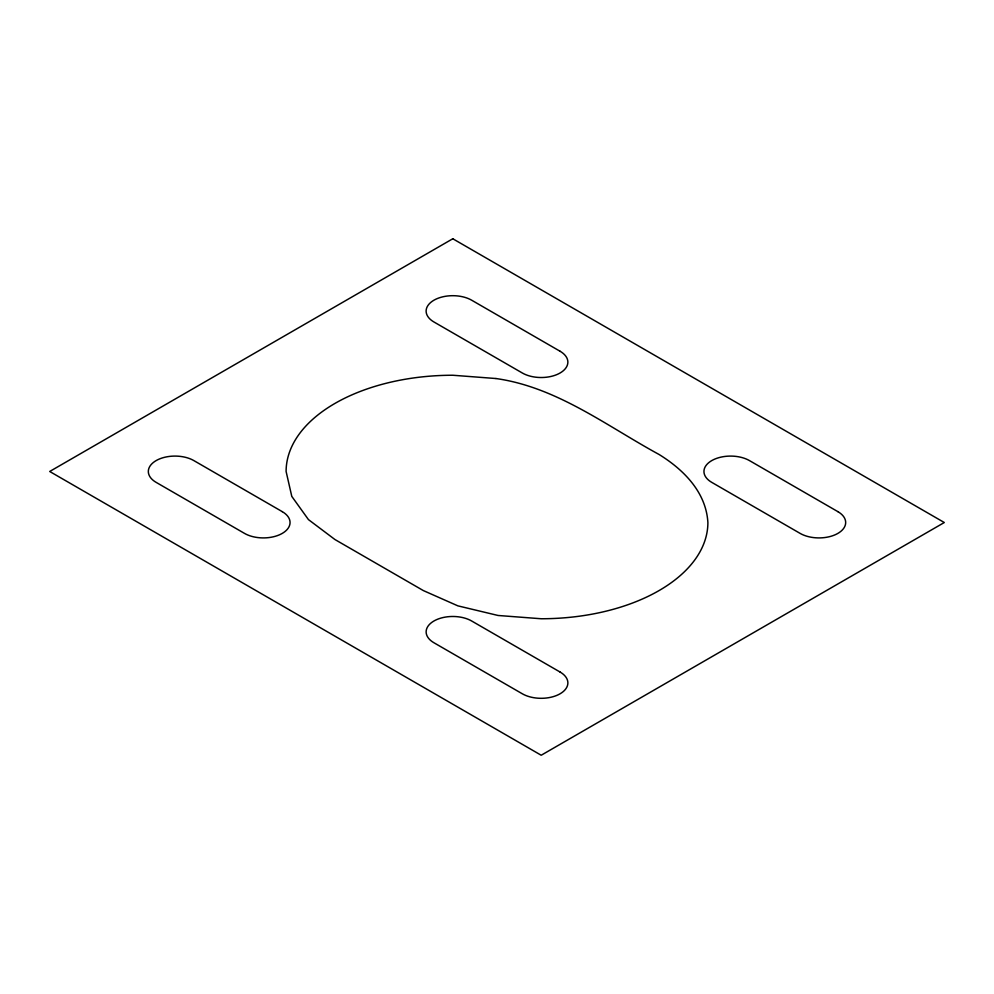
<?xml version="1.0" encoding="UTF-8"?>
<svg xmlns="http://www.w3.org/2000/svg" width="994" height="994" viewBox="0 0 994 994"><rect width="100%" height="100%" fill="white"/><g stroke="black" fill="none" stroke-linecap="round" stroke-linejoin="round"><path stroke-width="1.49" d="M452.804 238.759L49.7 471.479L541.196 755.241L944.3 522.521L452.804 238.759M495.944 378.528L452.804 375.247A166.681 96.232 0 0 0 286.11 471.479L291.789 496.391L308.451 519.601L334.941 539.531L423.332 590.573L457.861 605.855L498.056 615.472L541.196 618.753A166.681 96.232 0 0 0 707.89 522.521C706.088 492.129 683.624 469.64 659.059 454.469C606.464 425.854 556.851 387.138 495.944 378.528M560.057 351.242L471.653 300.2A26.664 15.395 0 0 0 433.943 300.2A26.664 15.395 0 0 0 433.943 321.981L522.347 373.011A26.664 15.395 0 0 0 560.057 373.011A26.664 15.395 0 0 0 560.057 351.242M837.867 511.637L749.464 460.595A26.664 15.395 0 0 0 711.754 460.595A26.664 15.395 0 0 0 711.754 482.363L800.145 533.405A26.664 15.395 0 0 0 837.867 533.405A26.664 15.395 0 0 0 837.867 511.637M282.246 511.637L193.855 460.595A26.664 15.395 0 0 0 156.133 460.595A26.664 15.395 0 0 0 156.133 482.363L244.536 533.405A26.664 15.395 0 0 0 282.246 533.405A26.664 15.395 0 0 0 282.246 511.637M560.057 672.019L471.653 620.989A26.664 15.395 0 0 0 433.943 620.989A26.664 15.395 0 0 0 433.943 642.758L522.347 693.8A26.664 15.395 0 0 0 560.057 693.8A26.664 15.395 0 0 0 560.057 672.019"/></g></svg>
